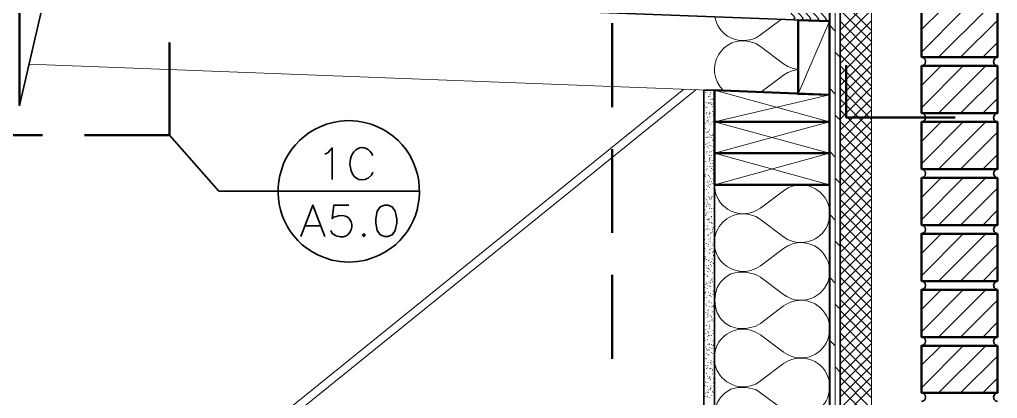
# Model space of a CAD drawing. Header units: inches. Extents: x 5 to 516, y -193 to 129.
# Drawn here: x 32.216 to 36.101, y -178.66 to -177.155 of the extents above; entities that cross this region are included whole.
import ezdxf

# ---------------------------------------------------------------- set-up
doc = ezdxf.new("R2010")
doc.units = ezdxf.units.IN
doc.header["$MEASUREMENT"] = 0
doc.layers.add('PDF7_Geometry', color=7, linetype='Continuous')
doc.layers.add('PDF7_Solid Fills', color=7, linetype='Continuous')

msp = doc.modelspace()

# ---------------------------------------------------------------- linework, layer by layer
at = {"layer": 'PDF7_Geometry', "lineweight": 35}
for points in [[(35.4346639, -172.2280057), (35.4346639, -182.8946732), (35.4768862, -182.8946732), (35.4768862, -172.2280057)], [(35.4346617, -177.1202282), (29.3402166, -176.8880059), (29.3402166, -176.929117), (35.4335506, -177.1613393)], [(34.9346616, -177.4357839), (34.9346616, -182.0613398), (34.9768839, -182.0613398), (34.9768839, -177.4357839)], [(33.6668845, -177.8913385), (33.6491067, -177.8980051), (33.6368845, -177.9157829), (33.6313289, -177.9457829), (33.6313289, -177.9635607), (33.6368845, -177.9924496), (33.6491067, -178.0102274), (33.6668845, -178.016894), (33.6791067, -178.016894), (33.6968845, -178.0102274), (33.7079956, -177.9924496), (33.7146623, -177.9635607), (33.7146623, -177.9457829), (33.7079956, -177.9157829), (33.6968845, -177.8980051), (33.6791067, -177.8913385)], [(33.5835511, -178.0046717), (33.5779956, -178.0102273), (33.5835511, -178.016894), (33.5891067, -178.0102273)]]:
    msp.add_lwpolyline(points, close=True, dxfattribs=at)
at = {"layer": 'PDF7_Geometry', "lineweight": 15}
for points in [[(35.4368861, -182.8946732), (35.4368861, -172.2280057)], [(35.4568852, -182.8946732), (35.4568852, -172.2280057)], [(35.6013283, -177.1980062), (35.4768839, -177.0735617)], [(35.4768844, -177.196894), (35.6013289, -177.0713384)], [(35.2879972, -177.1557837), (35.2979972, -177.1480059), (35.2679972, -177.1146726)], [(35.319107, -177.1580059), (35.329107, -177.149117), (35.299107, -177.1157837)], [(35.3513302, -177.159117), (35.3602191, -177.1502281), (35.3302191, -177.1180059)], [(35.3824401, -177.160228), (35.391329, -177.1513391), (35.361329, -177.1191169)], [(35.4135522, -177.1613391), (35.4224411, -177.1524502), (35.3924411, -177.120228)], [(35.6013283, -177.2424499), (35.4768839, -177.1168944)], [(35.4768844, -177.2402278), (35.6013289, -177.1157834)], [(35.7991071, -177.1946719), (35.877996, -177.1168941)], [(35.7991071, -177.2835617), (35.9657738, -177.116895)], [(35.8668856, -177.3046719), (36.0546633, -177.1168941)], [(34.9779966, -177.1446728), (34.9846633, -177.166895)], [(35.2413294, -177.1546723), (35.1602183, -177.2157835)], [(35.4346617, -177.1613387), (35.3091061, -177.4491165)], [(35.4568852, -177.2013382), (35.4368852, -177.1802271)], [(35.6013283, -177.2868948), (35.4768839, -177.1613393)], [(35.4768844, -177.2846716), (35.6013289, -177.1602271)], [(35.9546632, -177.3046719), (36.1013298, -177.1580052)], [(35.1402188, -177.2280061), (35.1602188, -177.2157839)], [(35.6013283, -177.3302276), (35.4768839, -177.2057831)], [(35.4768844, -177.3291165), (35.6013289, -177.2035609)], [(35.3091071, -177.3524503), (35.2891071, -177.349117), (35.2691071, -177.3413392), (35.2513293, -177.3302281), (35.1602182, -177.2613392), (35.1413293, -177.2502281)], [(35.6013283, -177.3746725), (35.4768839, -177.250228)], [(35.4768844, -177.3735614), (35.6013289, -177.2480058)], [(36.043553, -177.3046719), (36.1013307, -177.245783)], [(35.4768844, -177.3046719), (35.4568844, -177.2846719)], [(35.6013283, -177.4191162), (35.4768839, -177.2946718)], [(35.4768844, -177.4168941), (35.6013289, -177.2924496)], [(32.253552, -177.3324497), (35.4346634, -177.4535608)], [(35.3091078, -177.3535611), (35.2891078, -177.3568944), (35.2691078, -177.3646722), (35.25133, -177.3757833), (35.16133, -177.4435611)], [(35.4368861, -177.3468947), (35.4346638, -177.3457836)], [(35.6013283, -177.4635611), (35.4768839, -177.3380056)], [(35.4768844, -177.461339), (35.6013289, -177.3368945)], [(35.7991071, -177.4168941), (35.877996, -177.3391163)], [(35.7991071, -177.5057839), (35.9657738, -177.3391172)], [(35.8668856, -177.5268941), (36.0546633, -177.3391164)], [(35.6013283, -177.508006), (35.4768839, -177.3824505)], [(35.4768844, -177.5057839), (35.6013289, -177.3802283)], [(35.9546632, -177.5268941), (36.1013298, -177.3802275)], [(32.2735512, -179.5191168), (34.8557737, -177.4313389)], [(32.3224404, -179.5191168), (34.9024407, -177.4335611)], [(34.936886, -177.4513383), (34.9357749, -177.4513383)], [(34.937996, -177.4435608), (34.937996, -177.4424497)], [(34.9413303, -177.4357833), (34.9413303, -177.4368945)], [(34.9424402, -177.4446719), (34.9424402, -177.4435608)], [(34.9457745, -177.4357833), (34.9457745, -177.4346722)], [(34.9579951, -177.4524505), (34.9579951, -177.4513394)], [(34.9613295, -177.4457829), (34.9602184, -177.4457829)], [(34.9602195, -177.4435608), (34.9602195, -177.4424497)], [(34.9668859, -177.4502283), (34.9668859, -177.4491172)], [(34.9768839, -177.4357839), (35.4346617, -177.5613395), (34.9768839, -177.6857839), (35.4346617, -177.8113395)], [(34.9991071, -177.4213392), (35.0135515, -177.4380059)], [(35.4568852, -177.4513383), (35.4368852, -177.4302272)], [(35.6013283, -177.5513387), (35.4768839, -177.4268943)], [(35.4768844, -177.5502277), (35.6013289, -177.4246721)], [(34.9435524, -177.4824504), (34.9435524, -177.4835615)], [(34.9524409, -177.4846725), (34.9524409, -177.4835614)], [(34.9524409, -177.4891168), (34.9524409, -177.4880057)], [(34.9535509, -177.4602279), (34.9535509, -177.4591168)], [(34.9546631, -177.4624501), (34.9546631, -177.4635612)], [(34.9557753, -177.4846725), (34.9546642, -177.4857836)], [(34.9591073, -177.461339), (34.9591073, -177.4602279)], [(34.9602195, -177.4880057), (34.9602195, -177.4868946)], [(34.9624394, -177.4724497), (34.9624394, -177.4713385)], [(34.9635516, -177.4835614), (34.9635516, -177.4824503)], [(34.9679959, -177.4702275), (34.9679959, -177.4691164)], [(34.970218, -177.4702275), (34.9691069, -177.4702275)], [(34.970218, -177.4902278), (34.970218, -177.4891167)], [(34.9724401, -177.4724497), (34.971329, -177.4724497)], [(34.9746623, -177.4724497), (34.9746623, -177.4713385)], [(34.9757745, -177.4646722), (34.9757745, -177.4635611)], [(35.4346617, -177.4535615), (34.9768839, -177.5613393)], [(35.6013283, -177.5957836), (35.4768839, -177.4713392)], [(35.4768844, -177.5946726), (35.6013289, -177.469117)], [(36.043553, -177.5268941), (36.1013307, -177.4680053)], [(34.9357738, -177.493561), (34.9357738, -177.4924499)], [(34.937996, -177.5280052), (34.9368848, -177.5280052)], [(34.937996, -177.4968942), (34.937996, -177.4957831)], [(34.9424402, -177.5024496), (34.9424402, -177.5013385)], [(34.9446624, -177.524672), (34.9446624, -177.5235609)], [(34.9457745, -177.5302273), (34.9457745, -177.5291162)], [(34.9479967, -177.5035618), (34.9479967, -177.5024506)], [(34.9557741, -177.5302274), (34.9568852, -177.5291163), (34.9568852, -177.5280052)], [(34.9579951, -177.5224499), (34.956884, -177.5224499)], [(34.9602195, -177.5291163), (34.9602195, -177.5280052)], [(34.9646638, -177.493561), (34.9646638, -177.4924499)], [(34.9679959, -177.5002274), (34.9679959, -177.4991163)], [(34.9691081, -177.5202277), (34.9691081, -177.5213389)], [(34.9746623, -177.5180056), (34.9746623, -177.5168945)], [(34.9746623, -177.5291163), (34.9746623, -177.5302274)], [(34.9757745, -177.5113392), (34.9746633, -177.5113392)], [(34.9757745, -177.5057839), (34.9757745, -177.5046728)], [(35.6013283, -177.6402274), (35.4768839, -177.5146718)], [(35.4768844, -177.6380053), (35.6013289, -177.5135608)], [(34.936886, -177.5657837), (34.936886, -177.5646726)], [(34.9424402, -177.5691169), (34.9413291, -177.5691169)], [(34.9413303, -177.5602273), (34.9413303, -177.5591161)], [(34.9424402, -177.5535609), (34.9424402, -177.5524497)], [(34.9468845, -177.5613395), (34.9468845, -177.5624506)], [(34.9479967, -177.5568941), (34.9479967, -177.5557829)], [(34.9491066, -177.5446723), (34.9491066, -177.5435612)], [(34.9535509, -177.5624494), (34.9524398, -177.5624494)], [(34.9535509, -177.5546719), (34.9535509, -177.5535608)], [(34.9579951, -177.5424502), (34.9579951, -177.5413391)], [(34.9668859, -177.5657837), (34.9668859, -177.5646726)], [(34.9713302, -177.5346716), (34.9713302, -177.5335605)], [(34.9713302, -177.5613395), (34.9713302, -177.5602283)], [(34.9757745, -177.5480055), (34.9757745, -177.5468944)], [(34.9768839, -177.8113389), (35.4346617, -177.6857834), (34.9768839, -177.5613389)], [(35.4768844, -177.5546719), (35.4568844, -177.5346719)], [(35.6013283, -177.6846723), (35.4768839, -177.5591167)], [(35.4768844, -177.6824502), (35.6013289, -177.5580057)], [(35.7991071, -177.6391163), (35.877996, -177.5613385)], [(35.7991071, -177.7280061), (35.9657738, -177.5613395)], [(35.8668856, -177.7491164), (36.0546633, -177.5613386)], [(34.936886, -177.5824497), (34.936886, -177.5813386)], [(34.9413303, -177.5868951), (34.9413303, -177.585784)], [(34.9435524, -177.6035611), (34.9435524, -177.60245)], [(34.9491066, -177.601339), (34.9491066, -177.6002278)], [(34.9535509, -177.601339), (34.9524398, -177.6002278)], [(34.9568852, -177.5935615), (34.9568852, -177.5924504)], [(34.9602195, -177.571339), (34.9591084, -177.571339)], [(34.9624394, -177.5813386), (34.9624394, -177.5802275)], [(34.9757745, -177.5768944), (34.9757745, -177.5757833)], [(34.9757745, -177.5902272), (34.9757745, -177.5891161)], [(35.4368861, -177.5968947), (35.4346638, -177.5957836)], [(35.6013283, -177.7280061), (35.4768839, -177.6035617)], [(35.4768844, -177.7268939), (35.6013289, -177.6013384)], [(35.9546632, -177.7491164), (36.1013298, -177.6024497)], [(34.9435524, -177.6235614), (34.9435524, -177.6224503)], [(34.9457745, -177.6157828), (34.9457745, -177.6146717)], [(34.9479967, -177.6468949), (34.9468856, -177.6468949)], [(34.9479967, -177.6213393), (34.9479967, -177.6202282)], [(34.9513287, -177.6235614), (34.9502176, -177.6235614)], [(34.9524409, -177.6213393), (34.9513298, -177.6213393)], [(34.9557753, -177.6424507), (34.9557753, -177.6413395)], [(34.9579951, -177.6213393), (34.9579951, -177.6202282)], [(34.9591073, -177.6124496), (34.9591073, -177.6113385)], [(34.9624394, -177.6224503), (34.9624394, -177.6213392)], [(34.9635516, -177.6146729), (34.9635516, -177.6135618)], [(34.9668859, -177.6235614), (34.9668859, -177.6224503)], [(34.9691081, -177.6113386), (34.967997, -177.6113386)], [(34.970218, -177.6357831), (34.970218, -177.634672)], [(34.9713302, -177.6146729), (34.9702191, -177.6146729)], [(34.9713302, -177.6324499), (34.9713302, -177.6313388)], [(34.9757745, -177.6324499), (34.9757745, -177.6313388)], [(35.4768844, -177.7713388), (35.6013289, -177.6457833)], [(34.937996, -177.6624498), (34.937996, -177.663561)], [(34.9424402, -177.6513392), (34.9424402, -177.6502281)], [(34.9468845, -177.680228), (34.9468845, -177.6791169)], [(34.9468845, -177.6857834), (34.9468845, -177.6846723)], [(34.9479967, -177.6602277), (34.9479967, -177.6591166)], [(34.9513287, -177.664672), (34.9502176, -177.664672)], [(34.9524409, -177.6624498), (34.9524409, -177.663561)], [(34.9568852, -177.680228), (34.9568852, -177.6813391)], [(34.9635516, -177.6557835), (34.9624405, -177.6557835)], [(34.9635516, -177.680228), (34.9635516, -177.6791169)], [(34.9635516, -177.6846723), (34.9635516, -177.6835612)], [(34.9713302, -177.6602277), (34.9713302, -177.6591166)], [(34.9724401, -177.6746727), (34.9724401, -177.6735616)], [(34.9757745, -177.6746727), (34.9757745, -177.6735616)], [(35.4568852, -177.7013383), (35.4368852, -177.6802272)], [(35.6013283, -177.7724499), (35.4768839, -177.6480054)], [(34.9357738, -177.711339), (34.9357738, -177.7102279)], [(34.937996, -177.7024505), (34.937996, -177.7013394)], [(34.9424402, -177.7180054), (34.9424402, -177.7168943)], [(34.9557753, -177.7168943), (34.9546642, -177.7168943)], [(34.9557753, -177.695783), (34.9557753, -177.6946718)], [(34.9579951, -177.7057837), (34.956884, -177.7057837)], [(34.9568852, -177.7091169), (34.9568852, -177.7080058)], [(34.9579951, -177.7135611), (34.9579951, -177.71245)], [(34.9591073, -177.695783), (34.9579962, -177.695783)], [(34.9613295, -177.725784), (34.9613295, -177.7246729)], [(34.9624394, -177.7035615), (34.9624394, -177.7024504)], [(34.9646638, -177.6946719), (34.9635527, -177.6946719)], [(34.9679959, -177.7157833), (34.9679959, -177.7146722)], [(34.970218, -177.725784), (34.970218, -177.7246729)], [(34.9735523, -177.6935608), (34.9735523, -177.6924497)], [(34.9746623, -177.6924498), (34.9746623, -177.6913386)], [(34.9757745, -177.7168943), (34.9757745, -177.7157832)], [(35.6013283, -177.8168948), (35.4768839, -177.6924503)], [(35.4768844, -177.8146727), (35.6013289, -177.6902282)], [(36.043553, -177.7491164), (36.1013307, -177.6902275)], [(34.9357738, -177.7446721), (34.9357738, -177.7457832)], [(34.9413303, -177.7402279), (34.9413303, -177.7391167)], [(34.9435524, -177.7524496), (34.9435524, -177.7513385)], [(34.9479967, -177.7480053), (34.9468856, -177.7480053)], [(34.9479967, -177.7368947), (34.9479967, -177.7357835)], [(34.9579951, -177.7380057), (34.9579951, -177.7368946)], [(34.9591073, -177.7546717), (34.9579962, -177.7546717)], [(34.9613295, -177.7402279), (34.9613295, -177.7391167)], [(34.9624394, -177.7568938), (34.9624394, -177.7557827)], [(34.9646638, -177.7468943), (34.9635527, -177.7468943)], [(34.9679959, -177.7391168), (34.9679959, -177.7380057)], [(34.970218, -177.7502275), (34.970218, -177.7491163)], [(34.9757745, -177.7535618), (34.9757745, -177.7524507)], [(34.9757745, -177.7591171), (34.9757745, -177.758006)], [(35.6013283, -177.8613386), (35.4768839, -177.735783)], [(35.4768844, -177.8591164), (35.6013289, -177.734672)], [(34.9357738, -177.7791163), (34.9357738, -177.7780052)], [(34.936886, -177.773561), (34.936886, -177.7724499)], [(34.937996, -177.7768942), (34.937996, -177.7757831)], [(34.9391082, -177.774672), (34.9391082, -177.7735609)], [(34.9402181, -177.7780052), (34.9402181, -177.7768941)], [(34.9413303, -177.7702278), (34.9413303, -177.7691167)], [(34.9479967, -177.7957834), (34.9479967, -177.7968945)], [(34.9513287, -177.8024498), (34.9502176, -177.8035609)], [(34.9535509, -177.773561), (34.9524398, -177.7724499)], [(34.9579951, -177.7791163), (34.956884, -177.7791163)], [(34.9568852, -177.7968945), (34.9568852, -177.7957834)], [(34.9613295, -177.7868949), (34.9613295, -177.7857838)], [(34.9657737, -177.7991166), (34.9657737, -177.7980055)], [(34.9724401, -177.7657835), (34.971329, -177.7668946)], [(34.9713302, -177.788006), (34.9713302, -177.7868948)], [(34.9735523, -177.7968945), (34.9735523, -177.7957834)], [(34.9757745, -177.7657835), (34.9757745, -177.7646724)], [(34.9757745, -177.8013387), (34.9757745, -177.8002276)], [(35.4768844, -177.8046719), (35.4568844, -177.7846719)], [(35.6013283, -177.9057835), (35.4768839, -177.7802279)], [(35.4768844, -177.9035613), (35.6013289, -177.7780058)], [(35.7991071, -177.8613386), (35.877996, -177.7835608)], [(35.7991071, -177.9502284), (35.9657738, -177.7835617)], [(35.8668856, -177.9713386), (36.0546633, -177.7835608)], [(34.9357738, -177.8324497), (34.9357738, -177.8313386)], [(34.9357738, -177.8402272), (34.9357738, -177.8391161)], [(34.936886, -177.8368951), (34.9357749, -177.8368951)], [(34.937996, -177.8302276), (34.937996, -177.8291165)], [(34.9391082, -177.8313387), (34.937997, -177.8313387)], [(34.9446624, -177.8157837), (34.9446624, -177.8146726)], [(34.9468845, -177.8291165), (34.9457734, -177.8291165)], [(34.9502188, -177.8191169), (34.9502188, -177.8180058)], [(34.9524409, -177.8135616), (34.9524409, -177.8124505)], [(34.9568852, -177.8213391), (34.9568852, -177.820228)], [(34.9602195, -177.8102273), (34.9591084, -177.8113384)], [(34.9646638, -177.8091173), (34.9646638, -177.8080062)], [(34.9679959, -177.805783), (34.9679959, -177.8046719)], [(34.9746623, -177.8091173), (34.9735512, -177.8091173)], [(34.9746623, -177.8268944), (34.9735512, -177.8268944)], [(34.9757745, -177.8257833), (34.9746633, -177.8257833)], [(34.9757745, -177.8424504), (34.9757745, -177.8413393)], [(34.9768844, -177.8113395), (34.9791066, -177.8346728)], [(35.3168864, -177.8113395), (35.3246642, -177.8113395)], [(35.6013283, -177.9491162), (35.4768839, -177.8246717)], [(35.4768844, -177.9480062), (35.6013289, -177.8224507)], [(35.9546632, -177.9713386), (36.1013298, -177.8246719)], [(34.9435524, -177.868005), (34.9435524, -177.8668939)], [(34.9435524, -177.8780057), (34.9435524, -177.8768946)], [(34.9468845, -177.8724504), (34.9468845, -177.8713392)], [(34.9502188, -177.8802278), (34.9491077, -177.8802278)], [(34.9513287, -177.8568943), (34.9513287, -177.8557832)], [(34.9535509, -177.8446726), (34.9535509, -177.8435615)], [(34.9568852, -177.8624496), (34.9568852, -177.8613385)], [(34.9591073, -177.866895), (34.9591073, -177.8657839)], [(34.9602195, -177.868005), (34.9591084, -177.868005)], [(34.9646638, -177.8580054), (34.9646638, -177.8568943)], [(34.9657737, -177.8602275), (34.9657737, -177.8591164)], [(34.9668859, -177.866895), (34.9657748, -177.866895)], [(34.970218, -177.8591164), (34.970218, -177.8580053)], [(34.9724401, -177.8535611), (34.971329, -177.8535611)], [(34.9724401, -177.8502279), (34.9724401, -177.8491168)], [(35.4368861, -177.8468947), (35.4346638, -177.8457836)], [(35.6013283, -177.9935611), (35.4768839, -177.8691166)], [(35.4768844, -177.99245), (35.6013289, -177.8668944)], [(34.9391082, -177.883561), (34.9391082, -177.8824499)], [(34.9402181, -177.9113388), (34.9402181, -177.9102277)], [(34.9435524, -177.8913385), (34.9435524, -177.8902274)], [(34.9446624, -177.8968949), (34.9446624, -177.8957838)], [(34.9513287, -177.8891164), (34.9502176, -177.8891164)], [(34.9502188, -177.9191163), (34.9502188, -177.9180052)], [(34.9513287, -177.8880053), (34.9513287, -177.8868942)], [(34.9568852, -177.9046724), (34.9557741, -177.9046724)], [(34.9579951, -177.8902274), (34.9579951, -177.8891163)], [(34.9591073, -177.9080056), (34.9579962, -177.9080056)], [(34.9591073, -177.898006), (34.9591073, -177.8968949)], [(34.9635516, -177.9191163), (34.9635516, -177.9180052)], [(34.9646638, -177.9046724), (34.9635527, -177.9046724)], [(34.9735523, -177.9046724), (34.9735523, -177.9035613)], [(34.9746623, -177.9180052), (34.9746623, -177.9168941)], [(34.9757745, -177.8846721), (34.9757745, -177.883561)], [(35.6013283, -178.038006), (35.4768839, -177.9124504)], [(35.4768844, -178.0357838), (35.6013289, -177.9113394)], [(36.043553, -177.9713386), (36.1013307, -177.9124497)], [(34.9413303, -177.9313391), (34.9413303, -177.9324502)], [(34.9435524, -177.9235605), (34.9435524, -177.9224494)], [(34.9435524, -177.929117), (34.9435524, -177.9302281)], [(34.9479967, -177.9502284), (34.9479967, -177.9491173)], [(34.9513287, -177.9491162), (34.9513287, -177.9480051)], [(34.9546631, -177.9268949), (34.9546631, -177.9257837)], [(34.9546631, -177.9513383), (34.9546631, -177.9502272)], [(34.9557753, -177.945783), (34.9557753, -177.9446719)], [(34.9568852, -177.946894), (34.9568852, -177.9457829)], [(34.9591073, -177.9546726), (34.9591073, -177.9535615)], [(34.9635516, -177.9368944), (34.9635516, -177.9357833)], [(34.9657737, -177.9391166), (34.9657737, -177.9380055)], [(34.9657737, -177.946894), (34.9657737, -177.9457829)], [(34.9757745, -177.9268949), (34.9757745, -177.9257837)], [(35.2702182, -178.0291162), (35.2513293, -178.0180051), (35.1602182, -177.9491162), (35.1413293, -177.936894), (35.1202182, -177.9302273)], [(35.4568852, -177.9513383), (35.4368852, -177.9302272)], [(35.6013283, -178.0824497), (35.4768839, -177.9568942)], [(35.4768844, -178.0802276), (35.6013289, -177.9557832)], [(34.9357738, -177.9913389), (34.9346627, -177.9913389)], [(34.937996, -177.9724497), (34.937996, -177.9713386)], [(34.937996, -177.9913389), (34.937996, -177.9902278)], [(34.9435524, -177.9902279), (34.9435524, -177.9891168)], [(34.9446624, -177.9824504), (34.9446624, -177.9813393)], [(34.9479967, -177.961339), (34.9479967, -177.9602279)], [(34.9491066, -177.975784), (34.9491066, -177.9746729)], [(34.9491066, -177.9857836), (34.9491066, -177.9846725)], [(34.9557753, -177.9880057), (34.9557753, -177.9868946)], [(34.9568852, -177.960228), (34.9568852, -177.9591169)], [(34.9646638, -177.960228), (34.9646638, -177.9591169)], [(34.9679959, -177.9635612), (34.9668848, -177.9646723)], [(34.9679959, -177.9835615), (34.9679959, -177.9824504)], [(34.9691081, -177.9902279), (34.9691081, -177.9891168)], [(34.9735523, -177.9813393), (34.9735523, -177.9802282)], [(34.9757745, -177.9691165), (34.9757745, -177.9680054)], [(34.9357738, -178.0313396), (34.9357738, -178.0302285)], [(34.9391082, -178.0291163), (34.9391082, -178.0280052)], [(34.9491066, -178.0168946), (34.9491066, -178.0157835)], [(34.9513287, -178.0124503), (34.9513287, -178.0113392)], [(34.9524409, -178.0091171), (34.9524409, -178.0102282)], [(34.9535509, -178.023561), (34.9535509, -178.0224499)], [(34.9557753, -178.0291163), (34.9546642, -178.0291163)], [(34.9624394, -178.0046717), (34.9613283, -178.0046717)], [(34.9624394, -178.023561), (34.9613283, -178.023561)], [(34.9635516, -178.0013385), (34.9635516, -178.0002274)], [(34.9691081, -177.9980053), (34.967997, -177.9980053)], [(34.9746623, -178.0291163), (34.9735512, -178.0291163)], [(34.9746623, -178.0124503), (34.9746623, -178.0113392)], [(34.9768844, -178.0180057), (34.9757733, -178.0168945)], [(34.9757745, -178.0113393), (34.9757745, -178.0102281)], [(35.4768844, -178.054672), (35.4568844, -178.034672)], [(35.6013283, -178.1257836), (35.4768839, -178.0013391)], [(35.4768844, -178.1246725), (35.6013289, -177.9991169)], [(35.7991071, -178.0835608), (35.877996, -178.005783)], [(35.7991071, -178.1724506), (35.9657738, -178.0057839)], [(35.8668856, -178.1935609), (36.0546633, -178.0057831)], [(34.9402181, -178.0624494), (34.939107, -178.0635605)], [(34.9391082, -178.0746723), (34.9391082, -178.0735612)], [(34.9446624, -178.0446724), (34.9435512, -178.0435613)], [(34.9435524, -178.0435613), (34.9435524, -178.0424502)], [(34.9468845, -178.0713391), (34.9468845, -178.070228)], [(34.9524409, -178.055783), (34.9524409, -178.0546719)], [(34.9535509, -178.0480056), (34.9535509, -178.0491167)], [(34.9546631, -178.0713391), (34.9546631, -178.070228)], [(34.9568852, -178.069117), (34.9568852, -178.0680058)], [(34.9602195, -178.0680059), (34.9591084, -178.0680059)], [(34.9602195, -178.039117), (34.9602195, -178.0380059)], [(34.9657737, -178.0513388), (34.9657737, -178.0502277)], [(34.9668859, -178.0635616), (34.9668859, -178.0624505)], [(34.970218, -178.0535609), (34.970218, -178.0524498)], [(34.9713302, -178.0424502), (34.9702191, -178.0424502)], [(34.9757745, -178.0535609), (34.9757745, -178.0524498)], [(35.2513302, -178.0635609), (35.1602191, -178.1324498)], [(35.6013283, -178.1702285), (35.4768839, -178.045784)], [(35.4768844, -178.1691163), (35.6013289, -178.0435607)], [(35.9546632, -178.1935609), (36.1013298, -178.0468942)], [(34.9357738, -178.0902272), (34.9357738, -178.0891161)], [(34.936886, -178.1124497), (34.936886, -178.1113385)], [(34.9402181, -178.1046722), (34.939107, -178.1057833)], [(34.9391082, -178.1024501), (34.9391082, -178.101339)], [(34.9402181, -178.0957837), (34.9402181, -178.0946726)], [(34.9446624, -178.1080054), (34.9446624, -178.1068943)], [(34.953552, -178.1124497), (34.9546631, -178.1124497), (34.9546631, -178.1113385)], [(34.9557753, -178.1102275), (34.9546642, -178.1102275)], [(34.9557753, -178.0824497), (34.9557753, -178.0813386)], [(34.9579951, -178.0835608), (34.9579951, -178.0824497)], [(34.9679959, -178.1057833), (34.9679959, -178.1068944)], [(34.970218, -178.0791165), (34.9691069, -178.0791165)], [(34.9713302, -178.0768944), (34.9713302, -178.0757833)], [(34.9735523, -178.0913394), (34.9724412, -178.0913394)], [(34.9746633, -178.0957837), (34.9757745, -178.0957837), (34.9757745, -178.0946726)], [(35.4368861, -178.0968947), (35.4346638, -178.0957836)], [(35.6013283, -178.2146722), (35.4768839, -178.0902278)], [(35.4768844, -178.2124501), (35.6013289, -178.0880057)], [(34.9435524, -178.1313389), (34.9424413, -178.1313389)], [(34.9468845, -178.1424507), (34.9468845, -178.1413396)], [(34.9502188, -178.1413385), (34.9502188, -178.1424496)], [(34.9535509, -178.1446728), (34.9535509, -178.1435617)], [(34.9546631, -178.13245), (34.953552, -178.1313389)], [(34.9568852, -178.1491171), (34.9568852, -178.148006)], [(34.9624394, -178.1202282), (34.9613283, -178.1202282)], [(34.9613295, -178.1280057), (34.9613295, -178.1268946)], [(34.9613295, -178.1535614), (34.9613295, -178.1524502)], [(34.9646638, -178.1168951), (34.9646638, -178.1157839)], [(34.9657737, -178.1346721), (34.9657737, -178.133561)], [(34.9724401, -178.1224504), (34.9724401, -178.1213393)], [(34.9724401, -178.1235614), (34.9724401, -178.1224503)], [(34.9757745, -178.1380053), (34.9757745, -178.1368942)], [(34.9757745, -178.146895), (34.9757745, -178.1457839)], [(35.6013283, -178.2591171), (35.4768839, -178.1335616)], [(35.4768844, -178.2568939), (35.6013289, -178.1324494)], [(36.043553, -178.1935609), (36.1013307, -178.134672)], [(34.9402181, -178.1668942), (34.9402181, -178.165783)], [(34.9446624, -178.1546724), (34.9446624, -178.1535613)], [(34.9479967, -178.1768949), (34.9479967, -178.1757838)], [(34.9502188, -178.1724506), (34.9491077, -178.1724506)], [(34.9502188, -178.1568946), (34.9502188, -178.1557834)], [(34.9535509, -178.1546724), (34.9535509, -178.1535613)], [(34.9546631, -178.1613388), (34.9546631, -178.1602277)], [(34.9668859, -178.1880055), (34.9657748, -178.1880055)], [(34.9679959, -178.1835613), (34.9668848, -178.1835613)], [(34.970218, -178.1613388), (34.9691069, -178.1613388)], [(34.9691081, -178.1891166), (34.9691081, -178.1880055)], [(34.9757745, -178.179117), (34.9757745, -178.1780059)], [(34.9768844, -178.1746727), (34.9768844, -178.1735616)], [(35.2513293, -178.2468948), (35.1602182, -178.1780059), (35.1413293, -178.1668948)], [(35.4324404, -178.1780059), (35.4346627, -178.1546726)], [(35.4568852, -178.2013383), (35.4368852, -178.1802272)], [(35.6013283, -178.3035609), (35.4768839, -178.1780054)], [(35.4768844, -178.3013388), (35.6013289, -178.1757832)], [(34.9357738, -178.195783), (34.9357738, -178.1968941)], [(34.9391082, -178.2202276), (34.9391082, -178.2191165)], [(34.9413303, -178.2057837), (34.9413303, -178.2068948)], [(34.9446624, -178.2013383), (34.9446624, -178.2002272)], [(34.9468845, -178.2024505), (34.9468845, -178.2013394)], [(34.9479967, -178.2246718), (34.9479967, -178.2235607)], [(34.9502188, -178.2124501), (34.9502188, -178.211339)], [(34.9535509, -178.195783), (34.9535509, -178.1946719)], [(34.9557753, -178.2002284), (34.9546642, -178.2002284)], [(34.9568852, -178.2135612), (34.9557741, -178.2135612)], [(34.9624394, -178.2002284), (34.9613283, -178.2002284)], [(34.9613295, -178.1935609), (34.9613295, -178.1924498)], [(34.9613295, -178.2035616), (34.9613295, -178.2024505)], [(34.9624394, -178.2157833), (34.9624394, -178.2146722)], [(34.9691081, -178.1946719), (34.9691081, -178.1935608)], [(34.9746623, -178.210228), (34.9746623, -178.2113391)], [(34.9757745, -178.2213386), (34.9757745, -178.2202275)], [(35.4157747, -178.2191165), (35.4268858, -178.1991165)], [(35.6013283, -178.3468948), (35.4768839, -178.2224503)], [(35.4768844, -178.3457837), (35.6013289, -178.2202281)], [(35.7991071, -178.3057831), (35.877996, -178.2280053)], [(35.7991071, -178.3946729), (35.9657738, -178.2280062)], [(35.8668856, -178.4157831), (36.0546633, -178.2280053)], [(34.9346616, -178.2435611), (34.9346616, -178.24245)], [(34.936886, -178.2691167), (34.936886, -178.2680056)], [(34.9391082, -178.2602282), (34.937997, -178.2602282)], [(34.9391082, -178.2435611), (34.9391082, -178.24245)], [(34.9402181, -178.2391168), (34.9402181, -178.2380057)], [(34.9413303, -178.2368947), (34.9402192, -178.2368947)], [(34.9424402, -178.2368947), (34.9413291, -178.2380058)], [(34.9457745, -178.2602282), (34.9457745, -178.2591171)], [(34.9535509, -178.2380058), (34.9524398, -178.2380058)], [(34.9557753, -178.2524496), (34.9557753, -178.2513385)], [(34.9602195, -178.2502275), (34.9602195, -178.2491164)], [(34.9613295, -178.24245), (34.9613295, -178.2413389)], [(34.9635516, -178.2546718), (34.9635516, -178.2535606)], [(34.9713302, -178.2468943), (34.9702191, -178.2468943)], [(34.9713302, -178.2335615), (34.9713302, -178.2324504)], [(34.9757745, -178.2368947), (34.9757745, -178.2357836)], [(34.9757745, -178.2635614), (34.9757745, -178.2624503)], [(34.9768844, -178.255784), (34.9768844, -178.2546728)], [(35.6013283, -178.3913385), (35.4768839, -178.2668941)], [(35.4768844, -178.3902275), (35.6013289, -178.2646719)], [(35.9546632, -178.4157831), (36.1013298, -178.2691164)], [(34.9424402, -178.2846717), (34.9424402, -178.2835606)], [(34.9435524, -178.2791163), (34.9435524, -178.2780052)], [(34.9457745, -178.2902281), (34.9457745, -178.289117)], [(34.9457745, -178.3002277), (34.9457745, -178.2991166)], [(34.9513287, -178.3091174), (34.9513287, -178.3080063)], [(34.9524409, -178.2791163), (34.9524409, -178.2780052)], [(34.9557753, -178.2713389), (34.9546642, -178.2713389)], [(34.9557753, -178.2768942), (34.9557753, -178.2757831)], [(34.9557753, -178.2946724), (34.9557753, -178.2935613)], [(34.9635516, -178.2813396), (34.9635516, -178.2802285)], [(34.9668859, -178.2968945), (34.9668859, -178.2957834)], [(34.970218, -178.2957835), (34.970218, -178.2946723)], [(34.9735523, -178.2913392), (34.9724412, -178.2913392)], [(34.9757745, -178.3068942), (34.9757745, -178.3057831), (34.9757745, -178.3046719)], [(35.2702182, -178.281339), (35.2513293, -178.2924501), (35.1602182, -178.361339)], [(35.4768844, -178.304672), (35.4568844, -178.284672)], [(34.9357738, -178.3446726), (34.9357738, -178.3435615)], [(34.9424402, -178.3180059), (34.9424402, -178.3168948)], [(34.9479967, -178.3380051), (34.9479967, -178.3391162)], [(34.9502188, -178.3257834), (34.9491077, -178.3257834)], [(34.9513287, -178.3113395), (34.9502176, -178.3113395)], [(34.9513287, -178.3313387), (34.9502176, -178.3313387)], [(34.9524409, -178.3213391), (34.9524409, -178.320228)], [(34.9602195, -178.3302276), (34.9602195, -178.3291165)], [(34.9657737, -178.3324498), (34.9646626, -178.3324498)], [(34.9657737, -178.335783), (34.9657737, -178.3368941)], [(34.970218, -178.3157838), (34.9691069, -178.3157838)], [(34.970218, -178.3435616), (34.970218, -178.3446727)], [(34.9757745, -178.3480058), (34.9757745, -178.3468947)], [(35.4368861, -178.3468948), (35.4346638, -178.3457836)], [(35.6013283, -178.4357834), (35.4768839, -178.3102279)], [(35.4768844, -178.4335613), (35.6013289, -178.3091168)], [(34.9357738, -178.3702283), (34.9357738, -178.3691172)], [(34.9424402, -178.3857832), (34.9424402, -178.3846721)], [(34.9435524, -178.3702283), (34.9435524, -178.3691172)], [(34.9457745, -178.3702283), (34.9457745, -178.3691172)], [(34.9513287, -178.3535611), (34.9513287, -178.35245)], [(34.9524409, -178.3624497), (34.9513298, -178.3624497)], [(34.9557753, -178.3835611), (34.9557753, -178.3824499)], [(34.9579951, -178.3735615), (34.956884, -178.3735615)], [(34.9579951, -178.3746725), (34.956884, -178.3746725)], [(34.9568852, -178.368005), (34.9568852, -178.3668939)], [(34.9591073, -178.351339), (34.9591073, -178.3524501)], [(34.9657737, -178.3491169), (34.9657737, -178.3480058)], [(34.970218, -178.3524501), (34.970218, -178.351339)], [(34.9757745, -178.3846721), (34.9757745, -178.383561)], [(35.1413293, -178.3724504), (35.1602182, -178.3613393)], [(35.6013283, -178.4802283), (35.4768839, -178.3546728)], [(35.4768844, -178.4780062), (35.6013289, -178.3535617)], [(36.043553, -178.4157831), (36.1013307, -178.3568942)], [(34.9357738, -178.4102278), (34.9357738, -178.4091167)], [(34.936886, -178.4102278), (34.9357749, -178.4102278)], [(34.9391082, -178.4202285), (34.937997, -178.4202285)], [(34.9413303, -178.4024503), (34.9413303, -178.4013392)], [(34.9413303, -178.4235606), (34.9413303, -178.4224495)], [(34.9491066, -178.3880053), (34.9491066, -178.3891164)], [(34.9502188, -178.3935607), (34.9502188, -178.3924495)], [(34.9502188, -178.414672), (34.9502188, -178.4135609)], [(34.9513287, -178.4046724), (34.9513287, -178.4035613)], [(34.9535509, -178.398006), (34.9524398, -178.398006)], [(34.9535509, -178.4113388), (34.9535509, -178.4102277)], [(34.9579951, -178.4091167), (34.9579951, -178.4080056)], [(34.9613295, -178.4235606), (34.9613295, -178.4224495)], [(34.9646638, -178.4091167), (34.9646638, -178.4080056)], [(34.9657737, -178.3891164), (34.9657737, -178.3880053)], [(34.9724401, -178.3902275), (34.9724401, -178.3891163)], [(34.9724401, -178.4024503), (34.9724401, -178.4013392)], [(34.9757745, -178.3902275), (34.9757745, -178.3891163)], [(35.6013283, -178.523561), (35.4768839, -178.3991166)], [(35.4768844, -178.52245), (35.6013289, -178.3968944)], [(34.9402181, -178.429117), (34.9402181, -178.4280059)], [(34.9424402, -178.4557837), (34.9424402, -178.4546726)], [(34.9468845, -178.4624501), (34.9457734, -178.4624501)], [(34.9491066, -178.4268949), (34.9491066, -178.4257838)], [(34.9513287, -178.445783), (34.9502176, -178.445783)], [(34.9557753, -178.4413388), (34.9557753, -178.4402276)], [(34.9568852, -178.4468941), (34.9568852, -178.445783)], [(34.9579951, -178.4568948), (34.9579951, -178.4580059)], [(34.9646638, -178.445783), (34.9646638, -178.4468941)], [(34.9679959, -178.4613391), (34.9668848, -178.460228)], [(34.9713302, -178.4302281), (34.9702191, -178.4302281)], [(34.9713302, -178.4468952), (34.9713302, -178.4480063), (34.9702191, -178.4480063)], [(34.9713302, -178.4502284), (34.9713302, -178.4491173)], [(34.9724401, -178.4313392), (34.9724401, -178.430228)], [(34.9757745, -178.4324502), (34.9757745, -178.4313391)], [(35.4568852, -178.4513383), (35.4368852, -178.4302272)], [(35.6013283, -178.5680059), (35.4768839, -178.4435615)], [(35.4768844, -178.5668949), (35.6013289, -178.4413393)], [(35.7991071, -178.5280053), (35.877996, -178.4502275)], [(35.7991071, -178.6168951), (35.9657738, -178.4502284)], [(35.8668856, -178.6380053), (36.0546633, -178.4502276)], [(34.9357738, -178.4868947), (34.9346627, -178.4868947)], [(34.937996, -178.4991164), (34.937996, -178.4980053)], [(34.9424402, -178.5035618), (34.9424402, -178.5024507)], [(34.9435524, -178.4791161), (34.9435524, -178.478005)], [(34.9435524, -178.4824505), (34.9435524, -178.4813393)], [(34.9457745, -178.5024496), (34.9457745, -178.5013385)], [(34.9479967, -178.4702276), (34.9479967, -178.4691165)], [(34.9502188, -178.4880058), (34.9502188, -178.4868947)], [(34.9513287, -178.4668944), (34.9513287, -178.4657833)], [(34.9546631, -178.4868947), (34.9546631, -178.4857836)], [(34.9557753, -178.4680055), (34.9557753, -178.4668944)], [(34.9657737, -178.476894), (34.9657737, -178.4780051)], [(34.970218, -178.4813394), (34.970218, -178.4802283)], [(34.9746623, -178.5024496), (34.9746623, -178.5013385)], [(34.9757745, -178.4746719), (34.9757745, -178.4735608)], [(34.9757745, -178.5035618), (34.9757745, -178.5024507)], [(34.9813293, -178.4657835), (34.9768848, -178.4880057), (34.9768848, -178.5102279)], [(35.6013283, -178.6124497), (35.4768839, -178.4868941)], [(35.4768844, -178.6102276), (35.6013289, -178.4857831)], [(35.9546632, -178.6380053), (36.1013298, -178.4913387)], [(34.9424402, -178.5291164), (34.9424402, -178.5302275)], [(34.9446624, -178.5346717), (34.9446624, -178.5335606)], [(34.9446624, -178.5402281), (34.9446624, -178.539117)], [(34.9491066, -178.538006), (34.9479955, -178.538006)], [(34.9502188, -178.5291164), (34.9502188, -178.5280052)], [(34.9513287, -178.5168946), (34.9513287, -178.5157835)], [(34.9579951, -178.5402281), (34.9579951, -178.539117)], [(34.9602195, -178.5413392), (34.9591084, -178.5413392)], [(34.9624394, -178.5168946), (34.9624394, -178.5157835)], [(34.9624394, -178.5191168), (34.9624394, -178.5180057)], [(34.9635516, -178.5091172), (34.9624405, -178.5091172)], [(34.9635516, -178.5402281), (34.9624405, -178.5402281)], [(34.9668859, -178.5246721), (34.9668859, -178.523561)], [(34.9713302, -178.5157836), (34.9713302, -178.5146725)], [(34.9757745, -178.523561), (34.9746633, -178.523561)], [(34.9757745, -178.5068939), (34.9757745, -178.5057828)], [(34.9757745, -178.5157836), (34.9757745, -178.5146725)], [(35.2702182, -178.5102276), (35.2513293, -178.5213387), (35.1602182, -178.5902276)], [(35.4768844, -178.554672), (35.4568844, -178.534672)], [(35.6013283, -178.6568946), (35.4768839, -178.531339)], [(35.4768844, -178.6546725), (35.6013289, -178.530228)], [(34.9357738, -178.5491167), (34.9346627, -178.5491167)], [(34.936886, -178.5568941), (34.936886, -178.555783)], [(34.936886, -178.5768945), (34.936886, -178.5757833)], [(34.9391082, -178.5446724), (34.937997, -178.5446724)], [(34.9457745, -178.5602273), (34.9457745, -178.5591162)], [(34.9502188, -178.5713391), (34.9491077, -178.5713391)], [(34.9524409, -178.5813387), (34.9524409, -178.5802276)], [(34.9568852, -178.5557831), (34.9568852, -178.554672)], [(34.9568852, -178.5780055), (34.9568852, -178.5768944)], [(34.9591073, -178.5735613), (34.9591073, -178.5724501)], [(34.9591073, -178.5813387), (34.9591073, -178.5802276)], [(34.9668859, -178.5757834), (34.9668859, -178.5746723)], [(34.9691081, -178.5446724), (34.967997, -178.5446724)], [(34.9691081, -178.5613395), (34.967997, -178.5613395)], [(34.970218, -178.5502277), (34.9691069, -178.5502277)], [(34.9735523, -178.5802277), (34.9735523, -178.5791165)], [(34.9768844, -178.5713391), (34.9757733, -178.5713391)], [(34.9757745, -178.5580052), (34.9757745, -178.5568941)], [(35.6013283, -178.7013384), (35.4768839, -178.5757828)], [(35.4768844, -178.6991162), (35.6013289, -178.5735607)], [(36.043553, -178.6380053), (36.1013307, -178.5791165)], [(34.9346616, -178.5980058), (34.9346616, -178.5968947)], [(34.936886, -178.5891173), (34.9357749, -178.5891173)], [(34.9402181, -178.6080054), (34.939107, -178.6080054)], [(34.9424402, -178.5946726), (34.9413291, -178.5946726)], [(34.9479967, -178.5980058), (34.9479967, -178.5968947)], [(34.9491066, -178.6124497), (34.9491066, -178.6113386)], [(34.9535509, -178.5968948), (34.9535509, -178.5957837)], [(34.9613295, -178.585783), (34.9602184, -178.585783)], [(34.9613295, -178.6168951), (34.9602184, -178.6168951)], [(34.9624394, -178.6102276), (34.9624394, -178.6113387)], [(34.9735523, -178.5980058), (34.9724412, -178.5980058)], [(34.9735523, -178.6135608), (34.9735523, -178.6124497)], [(34.9768844, -178.5913394), (34.9757733, -178.5913394)], [(34.9757745, -178.600228), (34.9757745, -178.5991169)], [(35.1202182, -178.6091168), (35.1413293, -178.6024501), (35.1602182, -178.5902279)], [(35.4302182, -178.6457832), (35.4346627, -178.6246721), (35.4346627, -178.6024498)], [(35.4368861, -178.5968948), (35.4346638, -178.5957837)], [(35.4768844, -178.7435611), (35.6013289, -178.6180056)], [(34.9402181, -178.6524503), (34.939107, -178.6524503)], [(34.9424402, -178.6391164), (34.9413291, -178.6391164)], [(34.9435524, -178.6380053), (34.9435524, -178.6368942)], [(34.9479967, -178.6346721), (34.9479967, -178.633561)], [(34.9479967, -178.6502282), (34.9479967, -178.6491171)], [(34.9491066, -178.6546725), (34.9491066, -178.6535614)], [(34.9524409, -178.6346721), (34.9513298, -178.6346721)], [(34.9535509, -178.6268947), (34.9524398, -178.6268947)], [(34.9524409, -178.6368943), (34.9524409, -178.6357832)], [(34.9591073, -178.6557835), (34.9591073, -178.6546724)], [(34.9602195, -178.6235615), (34.9591084, -178.6224504)], [(34.9624394, -178.6213394), (34.9624394, -178.6202282)], [(34.9668859, -178.6480061), (34.9668859, -178.646895)], [(34.9691081, -178.6335611), (34.9691081, -178.63245)], [(34.9713302, -178.6346721), (34.9713302, -178.6357833)], [(34.9757745, -178.6424507), (34.9757745, -178.6413396)], [(35.2702182, -178.7168943), (35.2513293, -178.7046721), (35.1602182, -178.6368943), (35.1413293, -178.6246721)], [(35.6013283, -178.7446722), (35.4768839, -178.6202277)]]:
    msp.add_lwpolyline(points, dxfattribs=at)
at = {"layer": 'PDF7_Geometry', "lineweight": 35}
for points in [[(32.2157735, -176.4413387), (32.2157735, -177.4957832), (32.320218, -177.0435609)], [(35.4346617, -177.1713383), (35.4346617, -177.2957828)], [(35.7991071, -177.3391172), (35.807996, -177.3357839), (35.8135516, -177.3302283), (35.8157738, -177.3213394), (35.8135516, -177.3135617), (35.807996, -177.306895), (35.7991071, -177.3046728)], [(36.1013284, -177.3046719), (36.0935506, -177.3068941), (36.0879951, -177.3135608), (36.0857728, -177.3213386), (36.0879951, -177.3302275), (36.0935506, -177.335783), (36.1013284, -177.3391164)], [(35.7991071, -177.5613395), (35.807996, -177.5580061), (35.8135516, -177.5524506), (35.8157738, -177.5435617), (35.8135516, -177.5357839), (35.807996, -177.5291172), (35.7991071, -177.526895)], [(36.1013284, -177.5268941), (36.0935506, -177.5291164), (36.0879951, -177.535783), (36.0857728, -177.5435608), (36.0879951, -177.5524497), (36.0935506, -177.5580053), (36.1013284, -177.5613386)], [(33.5579958, -177.5580049), (33.5235513, -177.5557827), (33.490218, -177.5580049)], [(33.2424414, -177.8368951), (33.007997, -177.8368951), (32.8113303, -177.6135618)], [(33.4291073, -177.6891166), (33.4402184, -177.683561), (33.4579962, -177.6646721), (33.4579962, -177.7902277)], [(33.6013297, -177.7846719), (33.6135519, -177.7724497), (33.6191075, -177.7602275)], [(35.7991071, -177.7835617), (35.807996, -177.7802284), (35.8135516, -177.7746728), (35.8157738, -177.7657839), (35.8135516, -177.7580061), (35.807996, -177.7513395), (35.7991071, -177.7491172)], [(36.1013284, -177.7491164), (36.0935506, -177.7513386), (36.0879951, -177.7580053), (36.0857728, -177.7657831), (36.0879951, -177.7746719), (36.0935506, -177.7802275), (36.1013284, -177.7835608)], [(33.8046634, -177.8368951), (33.2424412, -177.8368951)], [(33.3335511, -178.0168946), (33.3813289, -177.891339), (33.4291067, -178.0168946)], [(33.5235513, -177.8913385), (33.4646624, -177.8913385), (33.4579957, -177.9457829), (33.4646624, -177.9391163)], [(33.3513282, -177.9746718), (33.4113282, -177.9746718)], [(33.4579957, -178.0046718), (33.4524402, -177.9924496)], [(35.7991071, -178.0057839), (35.807996, -178.0024506), (35.8135516, -177.996895), (35.8157738, -177.9880062), (35.8135516, -177.9802284), (35.807996, -177.9735617), (35.7991071, -177.9713395)], [(36.1013284, -177.9713386), (36.0935506, -177.9735608), (36.0879951, -177.9802275), (36.0857728, -177.9880053), (36.0879951, -177.9968942), (36.0935506, -178.0024497), (36.1013284, -178.0057831)], [(33.4568846, -178.1102272), (33.490218, -178.1157828), (33.5235513, -178.118005), (33.5579958, -178.1157828), (33.5913291, -178.1102272)], [(35.7991071, -178.2280062), (35.807996, -178.2246728), (35.8135516, -178.2191173), (35.8157738, -178.2102284), (35.8135516, -178.2024506), (35.807996, -178.1957839), (35.7991071, -178.1935617)], [(36.1013284, -178.1935609), (36.0935506, -178.1957831), (36.0879951, -178.2024498), (36.0857728, -178.2102275), (36.0879951, -178.2191164), (36.0935506, -178.224672), (36.1013284, -178.2280053)], [(35.7991071, -178.4502284), (35.807996, -178.4468951), (35.8135516, -178.4413395), (35.8157738, -178.4324506), (35.8135516, -178.4246729), (35.807996, -178.4180062), (35.7991071, -178.415784)], [(36.1013284, -178.4157831), (36.0935506, -178.4180053), (36.0879951, -178.424672), (36.0857728, -178.4324498), (36.0879951, -178.4413387), (36.0935506, -178.4468942), (36.1013284, -178.4502276)], [(35.7991071, -178.6724507), (35.807996, -178.6691173), (35.8135516, -178.6635618), (35.8157738, -178.6546729), (35.8135516, -178.6468951), (35.807996, -178.6402284), (35.7991071, -178.6380062)], [(36.1013284, -178.6380053), (36.0935506, -178.6402276), (36.0879951, -178.6468942), (36.0857728, -178.654672), (36.0879951, -178.6635609), (36.0935506, -178.6691165), (36.1013284, -178.6724498)]]:
    msp.add_lwpolyline(points, dxfattribs=at)
at = {"layer": 'PDF7_Geometry', "lineweight": 15}
for points in [[(35.6013283, -182.4368948), (35.6013283, -176.6857833), (35.4768839, -176.6857833), (35.4768839, -182.4368948)], [(34.9591073, -177.6535613), (34.9591073, -177.6546724)], [(34.9646626, -178.2924503), (34.9657737, -178.2924503)]]:
    msp.add_lwpolyline(points, close=True, dxfattribs=at)
at = {"layer": 'PDF7_Geometry', "lineweight": 50}
for points in [[(32.2157735, -177.039117), (32.2157735, -177.4957837)], [(34.5702184, -177.5024496), (34.5702184, -177.1691162)], [(35.3091078, -177.4491167), (35.3091078, -177.1568945), (35.4346634, -177.1613389)], [(35.4346617, -177.1613387), (35.4346617, -177.453561)], [(35.4346617, -177.2957834), (35.4346617, -177.1713389)], [(32.8113298, -177.2457831), (32.8113298, -177.613561), (32.4735519, -177.613561)], [(35.9335518, -177.5435613), (35.5002184, -177.5435613), (35.5002184, -177.3357835)], [(35.3091078, -177.4491161), (35.4346634, -177.4535606)], [(32.3068854, -177.6135607), (31.9735521, -177.6135607)], [(34.5702184, -178.0024496), (34.5702184, -177.6691162)], [(34.5702184, -178.5024496), (34.5702184, -178.1691163)]]:
    msp.add_lwpolyline(points, dxfattribs=at)
for points in [[(35.7991071, -177.3046728), (35.7991071, -177.116895), (36.1013294, -177.116895), (36.1013294, -177.3046728)], [(35.7991071, -177.526895), (35.7991071, -177.3391172), (36.1013294, -177.3391172), (36.1013294, -177.526895)], [(34.9768839, -177.5613393), (34.9768839, -177.4357837), (35.4346617, -177.4535615), (35.4346617, -177.5613393)], [(34.9768839, -177.6857839), (34.9768839, -177.5613395), (35.4346617, -177.5613395), (35.4346617, -177.6857839)], [(35.7991071, -177.7491172), (35.7991071, -177.5613395), (36.1013294, -177.5613395), (36.1013294, -177.7491172)], [(34.9768839, -177.8113389), (34.9768839, -177.6857834), (35.4346617, -177.6857834), (35.4346617, -177.8113389)], [(35.7991071, -177.9713395), (35.7991071, -177.7835617), (36.1013294, -177.7835617), (36.1013294, -177.9713395)], [(35.7991071, -178.1935617), (35.7991071, -178.0057839), (36.1013294, -178.0057839), (36.1013294, -178.1935617)], [(35.7991071, -178.415784), (35.7991071, -178.2280062), (36.1013294, -178.2280062), (36.1013294, -178.415784)], [(35.7991071, -178.6380062), (35.7991071, -178.4502284), (36.1013294, -178.4502284), (36.1013294, -178.6380062)]]:
    msp.add_lwpolyline(points, close=True, dxfattribs=at)
at = {"layer": 'PDF7_Geometry', "lineweight": 15}
for points in [[(35.4302182, -177.9591162), (35.4346627, -177.936894), (35.4346627, -177.9146717, 0.518583114), (35.2702182, -177.8224495), (35.2513293, -177.8346717), (35.1602177, -177.9035617), (35.1402177, -177.9146728)], [(34.9813293, -178.0080051), (34.9768848, -178.0291162), (34.9768848, -178.0513384, 0.462643769), (35.1202182, -178.1513384), (35.1413293, -178.1435606), (35.1602182, -178.1324495)], [(35.4346627, -178.3735612), (35.4346627, -178.3957835), (35.4302182, -178.4168946, -0.469776888), (35.2702182, -178.4868946), (35.2513293, -178.4757835), (35.1602182, -178.4068946), (35.1413293, -178.3957835), (35.1202182, -178.3880057)]]:
    msp.add_lwpolyline(points, format="xyb", dxfattribs=at)
at = {"layer": 'PDF7_Geometry', "lineweight": 35}
msp.add_ellipse((33.577038, -177.7261445), major_axis=(0.0003369, 0.063246), ratio=0.765517686, start_param=5.237281951, end_param=8.118790703, dxfattribs=at)
at = {"layer": 'PDF7_Geometry', "lineweight": 15}
for points in [[(34.9846633, -177.166895), (35.0112373, -177.2295987), (35.0783485, -177.2533579), (35.1402188, -177.2280061)], [(35.1413293, -177.2502281), (35.0309034, -177.1998207), (34.9303663, -177.3228392), (34.9991071, -177.4213392)], [(34.9791066, -177.8346728), (34.99344, -177.9067098), (35.0741807, -177.9470247), (35.1402177, -177.9146728)], [(35.1202182, -177.9302273), (35.059496, -177.9129125), (35.0003293, -177.9484865), (34.9813293, -178.0080051)], [(35.4268858, -178.1991165), (35.468071, -178.0842647), (35.3423302, -177.9969313), (35.2513302, -178.0635609)], [(35.2702182, -178.0291162), (35.3336071, -178.0591347), (35.409959, -178.0270421), (35.4302182, -177.9591162)], [(35.1413293, -178.1668948), (34.923533, -178.0948948), (34.923533, -178.4444504), (35.1413293, -178.3724504)], [(35.2513293, -178.2468948), (35.317533, -178.2960615), (35.4159219, -178.2622652), (35.4324404, -178.1780059)], [(35.4346627, -178.3735612), (35.4279404, -178.2941353), (35.3413849, -178.2462279), (35.2702182, -178.281339)], [(35.1202182, -178.3880057), (35.0631071, -178.3716909), (34.9964774, -178.407802), (34.9813293, -178.4657835)], [(35.4346627, -178.6024498), (35.4259219, -178.5214313), (35.3427182, -178.4765795), (35.2702182, -178.5102276)], [(34.9768848, -178.5102279), (34.9832367, -178.5797464), (35.0536997, -178.6290427), (35.1202182, -178.6091168)], [(35.1413293, -178.6246721), (34.9236811, -178.5530609), (34.9236811, -178.9029499), (35.1413293, -178.8313387)], [(35.2702182, -178.7168943), (35.3322367, -178.7478017), (35.4122553, -178.7129869), (35.4302182, -178.6457832)]]:
    msp.add_open_spline(points, degree=3, dxfattribs=at)
at = {"layer": 'PDF7_Geometry', "lineweight": 35}
for points in [[(33.490218, -177.5580049), (33.1800328, -177.6033012), (33.1544216, -178.0272828), (33.4568846, -178.1102272)], [(33.5913291, -178.1102272), (33.8934402, -178.0267642), (33.867755, -177.6036901), (33.5579958, -177.5580049)], [(33.5302186, -177.7424497), (33.5365149, -177.7796349), (33.5646816, -177.8051349), (33.6013297, -177.7846719)], [(33.4646624, -177.9391163), (33.5705513, -177.8996163), (33.5503661, -178.0645792), (33.4579957, -178.0046718)]]:
    msp.add_open_spline(points, degree=3, dxfattribs=at)
at = {"layer": 'PDF7_Solid Fills', "lineweight": 35, "transparency": 33554559}
for points in [[(35.4813287, -172.2280057), (35.4824398, -182.8946732), (35.4813287, -182.8946732)], [(35.4824409, -172.2280057), (35.4813298, -172.2280057), (35.4824409, -182.8946732)]]:
    msp.add_solid(points, dxfattribs=at)

doc.saveas('drawing.dxf')
